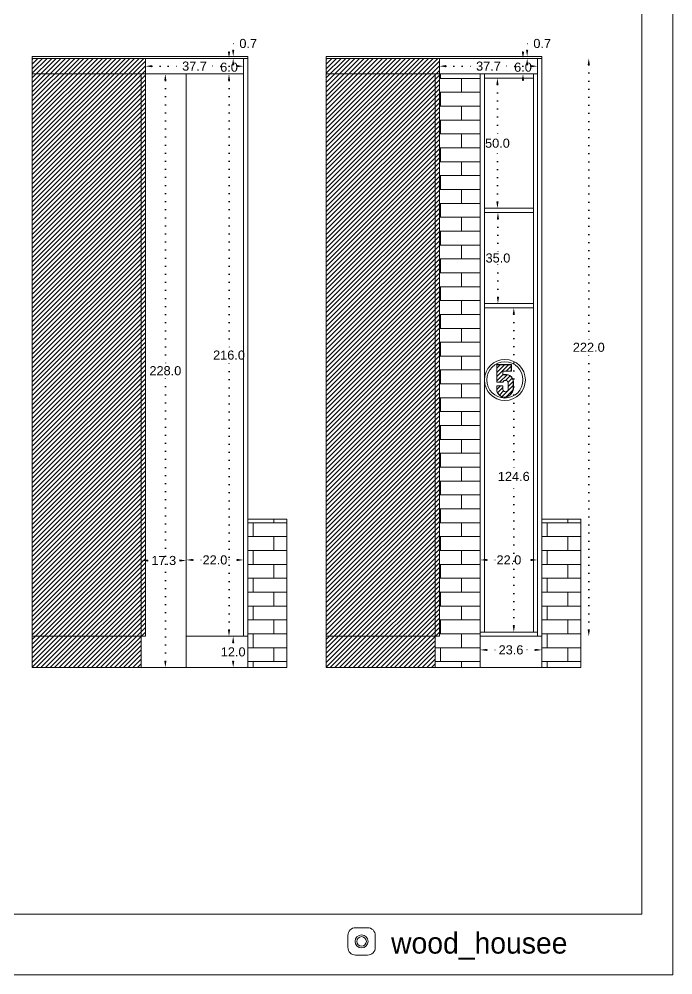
# Model space of a CAD drawing. Header units: inches. Extents: x -241 to 4575, y -126 to 1063.
# Drawn here: x 1472.3 to 1723.3, y -125.7 to 241.4 of the extents above; entities that cross this region are included whole.
import ezdxf

# ---------------------------------------------------------------- set-up
doc = ezdxf.new("R2010")
doc.units = ezdxf.units.IN
doc.header["$MEASUREMENT"] = 0
doc.linetypes.add('ACAD_ISO07W100', pattern=[3, 0, -3])
doc.styles.get("Standard").update_dxf_attribs({"font": 'arial.ttf'})
doc.dimstyles.get("Standard").update_dxf_attribs({"dimtxt": 3.5, "dimasz": 2.5, "dimexe": 0.18, "dimexo": 0.0625, "dimgap": 0.09, "dimtad": 0, "dimtih": 1, "dimtoh": 1, "dimdec": 1, "dimzin": 0, "dimdsep": 46, "dimtxsty": 'Standard', "dimcen": 0.09, "dimse1": 1, "dimse2": 1, "dimadec": 0, "dimazin": 0, "dimtfac": 1, "dimtdec": 1, "dimtofl": 0, "dimtmove": 0, "dimatfit": 0, "dimfxl": 1, "dimtolj": 1, "dimtzin": 0, "dimarcsym": 0})
pattern_1 = [(0, (530.1143, -304.0645), (0, 5.334), []), (90, (530.114, -304.0645), (-8, 5.334), [5.334, -5.334])]

# ---------------------------------------------------------------- blocks, each defined once
blk = doc.blocks.new('*D77')
at = {"color": 0, "linetype": 'ACAD_ISO07W100', "lineweight": -2, "transparency": 16777216}
for p, q in [((1554.49, 1.86), (1554.49, 0.24)), ((1554.49, -5.14), (1554.49, -3.51))]:
    blk.add_line(p, q, dxfattribs=at)
at = {"color": 0, "transparency": 16777216}
for points in [[(1554.07, 1.86), (1554.9, 1.86), (1554.49, 4.36)], [(1554.07, -5.14), (1554.9, -5.14), (1554.49, -7.64)]]:
    blk.add_solid(points, dxfattribs=at)
at = {"layer": 'Defpoints', "color": 0, "transparency": 16777216}
for p in [(1554.49, 4.36), (1560.09, 4.36), (1575.09, -7.64)]:
    blk.add_point(p, dxfattribs=at)
at = {"color": 0, "lineweight": 20, "transparency": 16777216, "insert": (1554.49, -1.64), "char_height": 3.5, "attachment_point": 5}
blk.add_mtext('\\A1;12.0', dxfattribs=at)
blk = doc.blocks.new('*D79')
at = {"color": 0, "linetype": 'ACAD_ISO07W100', "lineweight": -2, "transparency": 16777216}
for p, q in [((1552.89, 217.86), (1552.89, 114.24)), ((1552.89, 6.86), (1552.89, 110.49))]:
    blk.add_line(p, q, dxfattribs=at)
at = {"color": 0, "transparency": 16777216}
for points in [[(1552.47, 217.86), (1553.3, 217.86), (1552.89, 220.36)], [(1552.47, 6.86), (1553.3, 6.86), (1552.89, 4.36)]]:
    blk.add_solid(points, dxfattribs=at)
at = {"layer": 'Defpoints', "color": 0, "transparency": 16777216}
for p in [(1552.89, 220.36), (1558.49, 220.36), (1560.09, 4.36)]:
    blk.add_point(p, dxfattribs=at)
at = {"color": 0, "lineweight": 20, "transparency": 16777216, "insert": (1552.89, 112.36), "char_height": 3.5, "attachment_point": 5}
blk.add_mtext('\\A1;216.0', dxfattribs=at)
blk = doc.blocks.new('*D80')
at = {"color": 0, "linetype": 'ACAD_ISO07W100', "lineweight": -2, "transparency": 16777216}
for p, q in [((1552.89, 228.86), (1552.89, 231.36)), ((1552.89, 217.86), (1552.89, 215.36))]:
    blk.add_line(p, q, dxfattribs=at)
at = {"color": 0, "transparency": 16777216}
for points in [[(1552.47, 228.86), (1553.3, 228.86), (1552.89, 226.36)], [(1552.47, 217.86), (1553.3, 217.86), (1552.89, 220.36)]]:
    blk.add_solid(points, dxfattribs=at)
at = {"layer": 'Defpoints', "color": 0, "transparency": 16777216}
for p in [(1552.89, 226.36), (1560.09, 226.36), (1558.49, 220.36)]:
    blk.add_point(p, dxfattribs=at)
at = {"color": 0, "lineweight": 20, "transparency": 16777216, "insert": (1552.89, 222.95), "char_height": 3.5, "attachment_point": 5}
blk.add_mtext('\\A1;6.0', dxfattribs=at)
blk = doc.blocks.new('*D81')
at = {"color": 0, "linetype": 'ACAD_ISO07W100', "lineweight": -2, "transparency": 16777216}
for p, q in [((1554.49, 229.56), (1554.49, 232.06)), ((1554.49, 232.06), (1556.99, 232.06)), ((1554.49, 223.86), (1554.49, 221.36))]:
    blk.add_line(p, q, dxfattribs=at)
at = {"color": 0, "transparency": 16777216}
for points in [[(1554.07, 229.56), (1554.9, 229.56), (1554.49, 227.06)], [(1554.07, 223.86), (1554.9, 223.86), (1554.49, 226.36)]]:
    blk.add_solid(points, dxfattribs=at)
at = {"layer": 'Defpoints', "color": 0, "transparency": 16777216}
for p in [(1554.49, 227.06), (1560.09, 227.06), (1560.09, 226.36)]:
    blk.add_point(p, dxfattribs=at)
at = {"color": 0, "lineweight": 20, "transparency": 16777216, "insert": (1560.26, 232.06), "char_height": 3.5, "attachment_point": 5}
blk.add_mtext('\\A1;0.7', dxfattribs=at)
blk = doc.blocks.new('*D82')
at = {"color": 0, "linetype": 'ACAD_ISO07W100', "lineweight": -2, "transparency": 16777216}
for p, q in [((1538.99, 33.69), (1542.83, 33.69)), ((1555.99, 33.69), (1552.14, 33.69))]:
    blk.add_line(p, q, dxfattribs=at)
at = {"color": 0, "transparency": 16777216}
for points in [[(1538.99, 34.11), (1538.99, 33.28), (1536.49, 33.69)], [(1555.99, 34.11), (1555.99, 33.28), (1558.49, 33.69)]]:
    blk.add_solid(points, dxfattribs=at)
at = {"layer": 'Defpoints', "color": 0, "transparency": 16777216}
for p in [(1558.49, 33.69), (1536.49, 4.36), (1558.49, 4.36)]:
    blk.add_point(p, dxfattribs=at)
at = {"color": 0, "lineweight": 20, "transparency": 16777216, "insert": (1547.49, 33.69), "char_height": 3.5, "attachment_point": 5}
blk.add_mtext('\\A1;22.0', dxfattribs=at)
blk = doc.blocks.new('*D83')
at = {"color": 0, "linetype": 'ACAD_ISO07W100', "lineweight": -2, "transparency": 16777216}
for p, q in [((1521.69, 33.47), (1523.36, 33.47)), ((1533.99, 33.47), (1532.31, 33.47))]:
    blk.add_line(p, q, dxfattribs=at)
at = {"color": 0, "transparency": 16777216}
for points in [[(1521.69, 33.89), (1521.69, 33.06), (1519.19, 33.47)], [(1533.99, 33.89), (1533.99, 33.06), (1536.49, 33.47)]]:
    blk.add_solid(points, dxfattribs=at)
at = {"layer": 'Defpoints', "color": 0, "transparency": 16777216}
for p in [(1519.19, 33.47), (1519.19, -7.64), (1536.49, -7.64)]:
    blk.add_point(p, dxfattribs=at)
at = {"color": 0, "lineweight": 20, "transparency": 16777216, "insert": (1527.84, 33.47), "char_height": 3.5, "attachment_point": 5}
blk.add_mtext('\\A1;17.3', dxfattribs=at)
blk = doc.blocks.new('*D84')
at = {"color": 0, "linetype": 'ACAD_ISO07W100', "lineweight": -2, "transparency": 16777216}
for p, q in [((1523.29, 223.35), (1535, 223.35)), ((1555.99, 223.35), (1544.27, 223.35))]:
    blk.add_line(p, q, dxfattribs=at)
at = {"color": 0, "transparency": 16777216}
for points in [[(1523.29, 223.77), (1523.29, 222.94), (1520.79, 223.35)], [(1555.99, 223.77), (1555.99, 222.94), (1558.49, 223.35)]]:
    blk.add_solid(points, dxfattribs=at)
at = {"layer": 'Defpoints', "color": 0, "transparency": 16777216}
for p in [(1520.79, 220.36), (1558.49, 223.35), (1558.49, 220.36)]:
    blk.add_point(p, dxfattribs=at)
at = {"color": 0, "lineweight": 20, "transparency": 16777216, "insert": (1539.64, 223.35), "char_height": 3.5, "attachment_point": 5}
blk.add_mtext('\\A1;37.7', dxfattribs=at)
blk = doc.blocks.new('*D78')
at = {"color": 0, "linetype": 'ACAD_ISO07W100', "lineweight": -2, "transparency": 16777216}
for p, q in [((1662.25, 128.06), (1662.25, 67.64)), ((1662.25, 8.46), (1662.25, 63.89))]:
    blk.add_line(p, q, dxfattribs=at)
at = {"color": 0, "transparency": 16777216}
for points in [[(1661.84, 128.06), (1662.67, 128.06), (1662.25, 130.56)], [(1661.84, 8.46), (1662.67, 8.46), (1662.25, 5.96)]]:
    blk.add_solid(points, dxfattribs=at)
at = {"layer": 'Defpoints', "color": 0, "transparency": 16777216}
for p in [(1662.25, 130.56), (1669.78, 130.56), (1669.78, 5.96)]:
    blk.add_point(p, dxfattribs=at)
at = {"color": 0, "lineweight": 20, "transparency": 16777216, "insert": (1662.25, 65.76), "char_height": 3.5, "attachment_point": 5}
blk.add_mtext('\\A1;124.6', dxfattribs=at)
blk = doc.blocks.new('*D85')
at = {"color": 0, "linetype": 'ACAD_ISO07W100', "lineweight": -2, "transparency": 16777216}
for p, q in [((1665.78, 228.86), (1665.78, 231.36)), ((1665.78, 217.86), (1665.78, 215.36))]:
    blk.add_line(p, q, dxfattribs=at)
at = {"color": 0, "transparency": 16777216}
for points in [[(1665.36, 228.86), (1666.2, 228.86), (1665.78, 226.36)], [(1665.36, 217.86), (1666.2, 217.86), (1665.78, 220.36)]]:
    blk.add_solid(points, dxfattribs=at)
at = {"layer": 'Defpoints', "color": 0, "transparency": 16777216}
for p in [(1665.78, 226.36), (1672.98, 226.36), (1671.38, 220.36)]:
    blk.add_point(p, dxfattribs=at)
at = {"color": 0, "lineweight": 20, "transparency": 16777216, "insert": (1665.78, 222.95), "char_height": 3.5, "attachment_point": 5}
blk.add_mtext('\\A1;6.0', dxfattribs=at)
blk = doc.blocks.new('*D86')
at = {"color": 0, "linetype": 'ACAD_ISO07W100', "lineweight": -2, "transparency": 16777216}
for p, q in [((1667.38, 229.56), (1667.38, 232.06)), ((1667.38, 232.06), (1669.88, 232.06)), ((1667.38, 223.86), (1667.38, 221.36))]:
    blk.add_line(p, q, dxfattribs=at)
at = {"color": 0, "transparency": 16777216}
for points in [[(1666.96, 229.56), (1667.8, 229.56), (1667.38, 227.06)], [(1666.96, 223.86), (1667.8, 223.86), (1667.38, 226.36)]]:
    blk.add_solid(points, dxfattribs=at)
at = {"layer": 'Defpoints', "color": 0, "transparency": 16777216}
for p in [(1667.38, 227.06), (1672.98, 227.06), (1672.98, 226.36)]:
    blk.add_point(p, dxfattribs=at)
at = {"color": 0, "lineweight": 20, "transparency": 16777216, "insert": (1673.16, 232.06), "char_height": 3.5, "attachment_point": 5}
blk.add_mtext('\\A1;0.7', dxfattribs=at)
blk = doc.blocks.new('*D87')
at = {"color": 0, "linetype": 'ACAD_ISO07W100', "lineweight": -2, "transparency": 16777216}
for p, q in [((1651.88, 33.69), (1655.72, 33.69)), ((1668.88, 33.69), (1665.04, 33.69))]:
    blk.add_line(p, q, dxfattribs=at)
at = {"color": 0, "transparency": 16777216}
for points in [[(1651.88, 34.11), (1651.88, 33.28), (1649.38, 33.69)], [(1668.88, 34.11), (1668.88, 33.28), (1671.38, 33.69)]]:
    blk.add_solid(points, dxfattribs=at)
at = {"layer": 'Defpoints', "color": 0, "transparency": 16777216}
for p in [(1671.38, 33.69), (1649.38, 4.36), (1671.38, 4.36)]:
    blk.add_point(p, dxfattribs=at)
at = {"color": 0, "lineweight": 20, "transparency": 16777216, "insert": (1660.38, 33.69), "char_height": 3.5, "attachment_point": 5}
blk.add_mtext('\\A1;22.0', dxfattribs=at)
blk = doc.blocks.new('*D88')
at = {"color": 0, "linetype": 'ACAD_ISO07W100', "lineweight": -2, "transparency": 16777216}
for p, q in [((1636.18, 223.35), (1647.89, 223.35)), ((1668.88, 223.35), (1657.16, 223.35))]:
    blk.add_line(p, q, dxfattribs=at)
at = {"color": 0, "transparency": 16777216}
for points in [[(1636.18, 223.77), (1636.18, 222.94), (1633.68, 223.35)], [(1668.88, 223.77), (1668.88, 222.94), (1671.38, 223.35)]]:
    blk.add_solid(points, dxfattribs=at)
at = {"layer": 'Defpoints', "color": 0, "transparency": 16777216}
for p in [(1633.68, 220.36), (1671.38, 223.35), (1671.38, 220.36)]:
    blk.add_point(p, dxfattribs=at)
at = {"color": 0, "lineweight": 20, "transparency": 16777216, "insert": (1652.53, 223.35), "char_height": 3.5, "attachment_point": 5}
blk.add_mtext('\\A1;37.7', dxfattribs=at)
blk = doc.blocks.new('*D89')
at = {"color": 0, "linetype": 'ACAD_ISO07W100', "lineweight": -2, "transparency": 16777216}
for p, q in [((1655.97, 216.26), (1655.97, 195.64)), ((1655.97, 171.26), (1655.97, 191.89))]:
    blk.add_line(p, q, dxfattribs=at)
at = {"color": 0, "transparency": 16777216}
for points in [[(1655.56, 216.26), (1656.39, 216.26), (1655.97, 218.76)], [(1655.56, 171.26), (1656.39, 171.26), (1655.97, 168.76)]]:
    blk.add_solid(points, dxfattribs=at)
at = {"layer": 'Defpoints', "color": 0, "transparency": 16777216}
for p in [(1650.98, 218.76), (1650.98, 168.76), (1655.97, 168.76)]:
    blk.add_point(p, dxfattribs=at)
at = {"color": 0, "lineweight": 20, "transparency": 16777216, "insert": (1655.97, 193.76), "char_height": 3.5, "attachment_point": 5}
blk.add_mtext('\\A1;50.0', dxfattribs=at)
blk = doc.blocks.new('*D90')
at = {"color": 0, "linetype": 'ACAD_ISO07W100', "lineweight": -2, "transparency": 16777216}
for p, q in [((1656.17, 164.66), (1656.17, 151.54)), ((1656.17, 134.66), (1656.17, 147.78))]:
    blk.add_line(p, q, dxfattribs=at)
at = {"color": 0, "transparency": 16777216}
for points in [[(1655.75, 164.66), (1656.58, 164.66), (1656.17, 167.16)], [(1655.75, 134.66), (1656.58, 134.66), (1656.17, 132.16)]]:
    blk.add_solid(points, dxfattribs=at)
at = {"layer": 'Defpoints', "color": 0, "transparency": 16777216}
for p in [(1650.98, 167.16), (1650.98, 132.16), (1656.17, 132.16)]:
    blk.add_point(p, dxfattribs=at)
at = {"color": 0, "lineweight": 20, "transparency": 16777216, "insert": (1656.17, 149.66), "char_height": 3.5, "attachment_point": 5}
blk.add_mtext('\\A1;35.0', dxfattribs=at)
blk = doc.blocks.new('*D91')
at = {"color": 0, "linetype": 'ACAD_ISO07W100', "lineweight": -2, "transparency": 16777216}
for p, q in [((1528.44, 217.86), (1528.44, 108.24)), ((1528.44, -5.14), (1528.44, 104.49))]:
    blk.add_line(p, q, dxfattribs=at)
at = {"color": 0, "transparency": 16777216}
for points in [[(1528.03, 217.86), (1528.86, 217.86), (1528.44, 220.36)], [(1528.03, -5.14), (1528.86, -5.14), (1528.44, -7.64)]]:
    blk.add_solid(points, dxfattribs=at)
at = {"layer": 'Defpoints', "color": 0, "transparency": 16777216}
for p in [(1528.44, 220.36), (1536.49, 220.36), (1536.49, -7.64)]:
    blk.add_point(p, dxfattribs=at)
at = {"color": 0, "lineweight": 20, "transparency": 16777216, "insert": (1528.44, 106.36), "char_height": 3.5, "attachment_point": 5}
blk.add_mtext('\\A1;228.0', dxfattribs=at)
blk = doc.blocks.new('*D92')
at = {"color": 0, "linetype": 'ACAD_ISO07W100', "lineweight": -2, "transparency": 16777216}
for p, q in [((1691.05, 223.86), (1691.05, 117.24)), ((1691.05, 6.86), (1691.05, 113.49))]:
    blk.add_line(p, q, dxfattribs=at)
at = {"color": 0, "transparency": 16777216}
for points in [[(1690.63, 223.86), (1691.47, 223.86), (1691.05, 226.36)], [(1690.63, 6.86), (1691.47, 6.86), (1691.05, 4.36)]]:
    blk.add_solid(points, dxfattribs=at)
at = {"layer": 'Defpoints', "color": 0, "transparency": 16777216}
for p in [(1672.98, 226.36), (1691.05, 226.36), (1672.98, 4.36)]:
    blk.add_point(p, dxfattribs=at)
at = {"color": 0, "lineweight": 20, "transparency": 16777216, "insert": (1691.05, 115.36), "char_height": 3.5, "attachment_point": 5}
blk.add_mtext('\\A1;222.0', dxfattribs=at)
blk = doc.blocks.new('*D93')
at = {"color": 0, "linetype": 'ACAD_ISO07W100', "lineweight": -2, "transparency": 16777216}
for p, q in [((1651.88, -0.86), (1656.51, -0.86)), ((1670.48, -0.86), (1665.84, -0.86))]:
    blk.add_line(p, q, dxfattribs=at)
at = {"color": 0, "transparency": 16777216}
for points in [[(1651.88, -0.44), (1651.88, -1.27), (1649.38, -0.86)], [(1670.48, -0.44), (1670.48, -1.27), (1672.98, -0.86)]]:
    blk.add_solid(points, dxfattribs=at)
at = {"layer": 'Defpoints', "color": 0, "transparency": 16777216}
for p in [(1649.38, 4.36), (1672.98, 4.36), (1672.98, -0.86)]:
    blk.add_point(p, dxfattribs=at)
at = {"color": 0, "lineweight": 20, "transparency": 16777216, "insert": (1661.18, -0.86), "char_height": 3.5, "attachment_point": 5}
blk.add_mtext('\\A1;23.6', dxfattribs=at)

msp = doc.modelspace()

# ---------------------------------------------------------------- hatches: boundary and pattern name
at = {"lineweight": 20}
h = msp.add_hatch(dxfattribs=at)
h.set_pattern_fill('ANSI31', color=256, scale=10)
h.set_pattern_definition([(45, (530.1143, -304.0645), (-0.8838835, 0.8838835), [])])
h.paths.add_polyline_path([(1519.19, 220.36), (1477.29, 220.36), (1477.29, -7.64), (1519.19, -7.64)])
h.paths.add_polyline_path([(1520.79, 226.36), (1477.29, 226.36), (1477.29, 220.36), (1519.19, 220.36), (1520.79, 220.36)])
h.paths.add_polyline_path([(1519.19, 4.36), (1520.79, 4.36), (1520.79, 220.36), (1519.19, 220.36)])
h = msp.add_hatch(dxfattribs=at)
h.set_pattern_fill('ANSI31', color=256, scale=10)
h.set_pattern_definition([(45, (643.0086, -304.0645), (-0.8838835, 0.8838835), [])])
h.paths.add_polyline_path([(1632.08, 220.36), (1590.18, 220.36), (1590.18, -7.64), (1632.08, -7.64)])
h.paths.add_polyline_path([(1633.68, 226.36), (1590.18, 226.36), (1590.18, 220.36), (1632.08, 220.36), (1633.68, 220.36)])
h.paths.add_polyline_path([(1632.08, 4.36), (1633.68, 4.36), (1633.68, 220.36), (1632.08, 220.36)])
h = msp.add_hatch(dxfattribs=at)
h.set_pattern_fill('AR-BRSTD', color=256, scale=2)
h.set_pattern_definition(pattern_1)
h.paths.add_polyline_path([(1649.38, 220.36), (1633.68, 220.36), (1633.68, 4.36), (1632.08, 4.36), (1632.08, -7.64), (1649.38, -7.64)])
h = msp.add_hatch(dxfattribs=at)
h.set_pattern_fill('ANSI31', color=256, scale=9.218651)
h.set_pattern_definition([(45, (980.8572, 648.2376), (-0.8148213, 0.8148213), [])])
h.paths.add_polyline_path([(1661.4, 103.85), (1661.17, 104.1), (1660.91, 104.32), (1660.62, 104.51), (1660.31, 104.66), (1660.04, 104.75), (1659.73, 104.82), (1659.36, 104.85), (1658.01, 104.85), (1658.01, 106.16), (1661.29, 106.16), (1661.29, 108.68), (1655.69, 108.68), (1655.69, 101.93), (1658.01, 101.93), (1658.1, 102.13), (1658.22, 102.31), (1658.39, 102.45), (1658.58, 102.56), (1658.79, 102.63), (1659.03, 102.66), (1659.28, 102.63), (1659.49, 102.56), (1659.68, 102.45), (1659.85, 102.3), (1659.98, 102.12), (1660.07, 101.92), (1660.07, 99.34), (1660.03, 99.08), (1659.93, 98.83), (1659.77, 98.62), (1659.56, 98.46), (1659.32, 98.36), (1659.05, 98.32), (1658.79, 98.36), (1658.55, 98.46), (1658.32, 98.64), (1658.14, 98.87), (1658.04, 99.11), (1658.01, 99.37), (1658.01, 100.63), (1655.69, 100.63), (1655.69, 99.34), (1655.72, 98.92), (1655.8, 98.51), (1655.92, 98.16), (1656.11, 97.79), (1656.34, 97.45), (1656.62, 97.14), (1656.94, 96.87), (1657.29, 96.65), (1657.66, 96.48), (1658.06, 96.35), (1658.47, 96.28), (1658.88, 96.27), (1659.27, 96.34), (1659.64, 96.46), (1660, 96.62), (1660.35, 96.81), (1660.67, 97.04), (1660.96, 97.3), (1661.23, 97.59), (1661.46, 97.91), (1661.66, 98.25), (1661.82, 98.61), (1661.94, 98.98), (1662.02, 99.37), (1662.02, 101.93), (1662.02, 102.27), (1661.98, 102.61), (1661.89, 102.94), (1661.77, 103.26), (1661.6, 103.57)])
h = msp.add_hatch(dxfattribs=at)
h.set_pattern_fill('AR-BRSTD', color=256, scale=2)
h.set_pattern_definition(pattern_1)
h.paths.add_polyline_path([(1575.09, 49.36), (1560.09, 49.36), (1560.09, -7.64), (1575.09, -7.64)])
h = msp.add_hatch(dxfattribs=at)
h.set_pattern_fill('AR-BRSTD', color=256, scale=2)
h.set_pattern_definition([(0, (643.0086, -304.0645), (0, 5.334), []), (90, (643.009, -304.0645), (-8, 5.334), [5.334, -5.334])])
h.paths.add_polyline_path([(1687.98, 49.36), (1672.98, 49.36), (1672.98, -7.64), (1687.98, -7.64)])

# ---------------------------------------------------------------- linework, layer by layer
for p, q in [((1477.29, 227.06), (1560.09, 227.06)), ((1477.29, -7.64), (1477.29, 227.06)), ((1477.29, 226.36), (1560.09, 226.36)), ((1520.79, 226.36), (1520.79, 4.36)), ((1558.49, 226.36), (1558.49, 4.36)), ((1560.09, 227.06), (1560.09, -7.64)), ((1590.18, 227.06), (1672.98, 227.06)), ((1590.18, -7.64), (1590.18, 227.06)), ((1590.18, 226.36), (1672.98, 226.36)), ((1633.68, 226.36), (1633.68, 4.36)), ((1671.38, 226.36), (1671.38, 4.36)), ((1672.98, 227.06), (1672.98, -7.64)), ((1477.29, 220.36), (1558.49, 220.36)), ((1519.19, 220.36), (1519.19, -7.64)), ((1536.49, -7.64), (1536.49, 220.36)), ((1590.18, 220.36), (1671.38, 220.36)), ((1632.08, 220.36), (1632.08, -7.64)), ((1649.38, -7.64), (1649.38, 220.36)), ((1650.98, 5.96), (1650.98, 220.36)), ((1669.78, 220.36), (1669.78, 5.96)), ((1650.98, 218.76), (1669.78, 218.76)), ((1650.98, 168.76), (1669.78, 168.76)), ((1650.98, 167.16), (1669.78, 167.16)), ((1650.98, 132.16), (1669.78, 132.16)), ((1650.98, 130.56), (1669.78, 130.56)), ((1661.29, 108.68), (1661.29, 106.16)), ((1658.04, 106.16), (1658.04, 104.87)), ((1655.69, 101.93), (1658.01, 101.93)), ((1659.05, 102.66), (1659.28, 102.63)), ((1659.28, 102.63), (1659.49, 102.56)), ((1659.49, 102.56), (1659.68, 102.45)), ((1659.68, 102.45), (1659.85, 102.3)), ((1659.85, 102.3), (1659.98, 102.12)), ((1659.98, 102.12), (1660.07, 101.92)), ((1660.07, 99.34), (1660.03, 99.08)), ((1660.07, 101.92), (1660.07, 99.34)), ((1658.55, 98.46), (1658.34, 98.62)), ((1658.79, 98.36), (1658.55, 98.46)), ((1659.05, 98.32), (1658.79, 98.36)), ((1659.32, 98.36), (1659.05, 98.32)), ((1659.56, 98.46), (1659.32, 98.36)), ((1659.77, 98.62), (1659.56, 98.46)), ((1659.93, 98.83), (1659.77, 98.62)), ((1660.03, 99.08), (1659.93, 98.83)), ((1560.09, 49.36), (1575.09, 49.36)), ((1575.09, 49.36), (1575.09, -7.64)), ((1672.98, 49.36), (1687.98, 49.36)), ((1687.98, 49.36), (1687.98, -7.64)), ((1519.19, 4.36), (1477.29, 4.36)), ((1520.79, 4.36), (1519.19, 4.36)), ((1536.49, 4.36), (1560.09, 4.36)), ((1632.08, 4.36), (1590.18, 4.36)), ((1633.68, 4.36), (1632.08, 4.36)), ((1649.38, 5.96), (1671.38, 5.96)), ((1649.38, 4.36), (1672.98, 4.36)), ((1477.29, -7.64), (1575.09, -7.64)), ((1590.18, -7.64), (1687.98, -7.64))]:
    msp.add_line(p, q, dxfattribs=at)
for points in [[(1223.26, 581.59), (1223.26, -125.68), (1723.35, -125.68), (1723.35, 581.59)], [(1235.17, 569.68), (1235.17, -102.39), (1711.44, -102.39), (1711.44, 569.68)], [(1658.04, 101.92), (1658.13, 102.12), (1658.26, 102.3), (1658.43, 102.45), (1658.62, 102.56), (1658.83, 102.63), (1659.05, 102.66), (1659.01, 102.66), (1658.79, 102.63), (1658.58, 102.56), (1658.39, 102.45), (1658.22, 102.31), (1658.1, 102.13), (1658.01, 101.93)]]:
    msp.add_lwpolyline(points, close=True, dxfattribs=at)
for points in [[(1661.36, 108.74), (1655.69, 108.74), (1655.69, 108.68)], [(1658.04, 101.92), (1655.69, 101.92), (1655.69, 101.93), (1655.69, 108.68), (1661.29, 108.68), (1661.36, 108.74), (1661.36, 106.16), (1661.29, 106.16), (1658.04, 106.16), (1658.01, 106.12), (1658.01, 104.85), (1658.04, 104.87), (1659.41, 104.87), (1659.78, 104.84), (1660.1, 104.78), (1660.37, 104.68), (1660.68, 104.53), (1660.97, 104.34), (1661.23, 104.11), (1661.47, 103.86), (1661.67, 103.58)], [(1655.8, 98.51), (1655.92, 98.16), (1655.94, 98.12), (1656.13, 97.74), (1656.36, 97.4), (1656.64, 97.09), (1656.96, 96.82), (1657.32, 96.59), (1657.69, 96.41), (1658.09, 96.29), (1658.51, 96.22), (1658.92, 96.2), (1659.31, 96.28), (1659.69, 96.4), (1660.06, 96.56), (1660.41, 96.75), (1660.73, 96.98), (1661.03, 97.25), (1661.3, 97.54), (1661.53, 97.86), (1661.73, 98.21), (1661.89, 98.57), (1662.01, 98.95), (1662.1, 99.34), (1662.1, 101.92), (1662.09, 102.27), (1662.05, 102.61), (1661.96, 102.95), (1661.84, 103.27), (1661.67, 103.58)], [(1658.01, 104.85), (1659.36, 104.85), (1659.73, 104.82), (1660.04, 104.75), (1660.31, 104.66), (1660.62, 104.51), (1660.91, 104.32), (1661.17, 104.1), (1661.4, 103.85), (1661.6, 103.57), (1661.77, 103.26), (1661.89, 102.94), (1661.98, 102.61), (1662.02, 102.27), (1662.02, 101.93), (1662.02, 99.37), (1661.94, 98.98), (1661.82, 98.61), (1661.66, 98.25), (1661.46, 97.91), (1661.23, 97.59), (1660.96, 97.3), (1660.67, 97.04), (1660.35, 96.81), (1660, 96.62), (1659.64, 96.46), (1659.27, 96.34), (1658.88, 96.27), (1658.47, 96.28), (1658.06, 96.35), (1657.66, 96.48), (1657.29, 96.65), (1656.94, 96.87), (1656.62, 97.14), (1656.34, 97.45), (1656.11, 97.79), (1655.92, 98.16)], [(1658.18, 98.83), (1658.08, 99.08), (1658.04, 99.34), (1658.04, 100.63), (1658.01, 100.63), (1655.69, 100.63), (1655.69, 99.34), (1655.72, 98.92), (1655.8, 98.51)], [(1658.18, 98.83), (1658.34, 98.62), (1658.3, 98.66), (1658.14, 98.87), (1658.04, 99.11), (1658.01, 99.37), (1658.01, 100.63)]]:
    msp.add_lwpolyline(points, dxfattribs=at)
msp.add_lwpolyline([(1601.5, -118.08), (1606.1, -118.08, 0.414214), (1609.06, -115.12), (1609.06, -110.52, 0.414214), (1606.1, -107.56), (1601.5, -107.56, 0.414214), (1598.54, -110.52), (1598.54, -115.12, 0.414214)], format="xyb", close=True, dxfattribs=at)
for centre, radius in [((1658.84, 102.83), 7.86), ((1658.84, 102.83), 6.94), ((1603.8, -112.82), 2.49), ((1603.8, -112.82), 1.83)]:
    msp.add_circle(centre, radius, dxfattribs=at)

# ---------------------------------------------------------------- texts
at = {"lineweight": 20, "insert": (1615.13, -109.37), "char_height": 8.1327, "attachment_point": 1}
msp.add_mtext_dynamic_manual_height_columns('{\\fPlantagenet Cherokee|b0|i0|c0|p18;wood_housee}', width=1.593, gutter_width=40.17, heights=[0.251], dxfattribs=at)

# ---------------------------------------------------------------- dimensions: what is measured, and where the dimension line sits
at = {"lineweight": 20}
for base, p1, p2, picture, middle in [((1552.89, 226.36), (1558.49, 220.36), (1560.09, 226.36), '*D80', (1552.89, 222.95)), ((1665.78, 226.36), (1671.38, 220.36), (1672.98, 226.36), '*D85', (1665.78, 222.95)), ((1662.25, 130.56), (1669.78, 5.96), (1669.78, 130.56), '*D78', (1662.25, 65.76))]:
    dim = msp.add_linear_dim(base=base, p1=p1, p2=p2, angle=270, dimstyle='Standard', dxfattribs=at)
    dim.commit()
    dim.dimension.update_dxf_attribs({"geometry": picture, "text_midpoint": middle, "dimtype": 160})
for base, p1, p2, angle, picture, middle in [((1554.49, 227.06), (1560.09, 226.36), (1560.09, 227.06), 270, '*D81', (1560.26, 232.06)), ((1667.38, 227.06), (1672.98, 226.36), (1672.98, 227.06), 270, '*D86', (1673.16, 232.06)), ((1691.05, 226.36), (1672.98, 4.36), (1672.98, 226.36), 90, '*D92', (1691.05, 115.36)), ((1528.44, 220.36), (1536.49, -7.64), (1536.49, 220.36), 270, '*D91', (1528.44, 106.36)), ((1552.89, 220.36), (1560.09, 4.36), (1558.49, 220.36), 270, '*D79', (1552.89, 112.36)), ((1655.97, 168.76), (1650.98, 218.76), (1650.98, 168.76), 90, '*D89', (1655.97, 193.76)), ((1656.17, 132.16), (1650.98, 167.16), (1650.98, 132.16), 90, '*D90', (1656.17, 149.66)), ((1554.49, 4.36), (1575.09, -7.64), (1560.09, 4.36), 270, '*D77', (1554.49, -1.64))]:
    dim = msp.add_linear_dim(base=base, p1=p1, p2=p2, angle=angle, dimstyle='Standard', dxfattribs=at)
    dim.commit()
    dim.dimension.update_dxf_attribs({"geometry": picture, "text_midpoint": middle})
for base, p1, p2, picture, middle in [((1558.49, 223.35), (1520.79, 220.36), (1558.49, 220.36), '*D84', (1539.64, 223.35)), ((1671.38, 223.35), (1633.68, 220.36), (1671.38, 220.36), '*D88', (1652.53, 223.35)), ((1519.19, 33.47), (1536.49, -7.64), (1519.19, -7.64), '*D83', (1527.84, 33.47)), ((1558.49, 33.69), (1536.49, 4.36), (1558.49, 4.36), '*D82', (1547.49, 33.69)), ((1671.38, 33.69), (1649.38, 4.36), (1671.38, 4.36), '*D87', (1660.38, 33.69)), ((1672.98, -0.86), (1649.38, 4.36), (1672.98, 4.36), '*D93', (1661.18, -0.86))]:
    dim = msp.add_linear_dim(base=base, p1=p1, p2=p2, dimstyle='Standard', dxfattribs=at)
    dim.commit()
    dim.dimension.update_dxf_attribs({"geometry": picture, "text_midpoint": middle})

doc.saveas('drawing.dxf')
